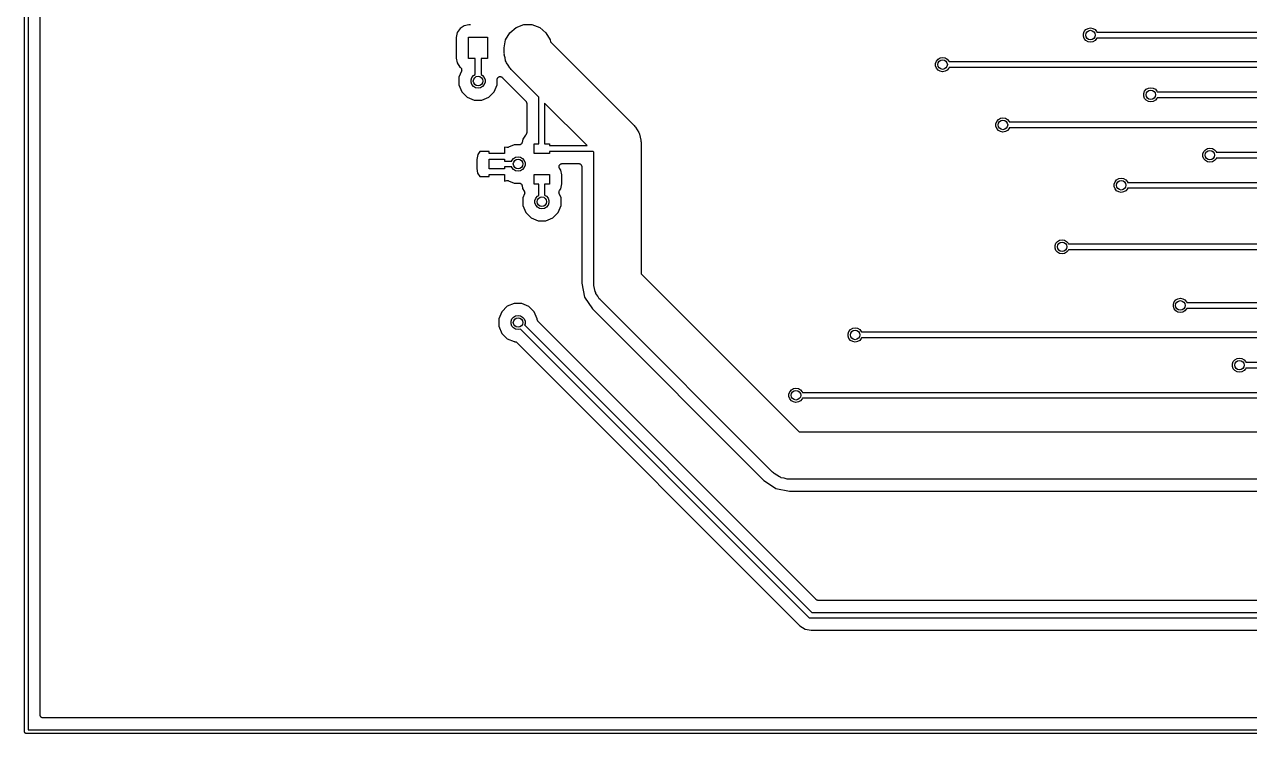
# Model space of a CAD drawing. Extents: x 70 to 225, y -126 to -70.
# Drawn here: x 70.1 to 121.9, y -126.5 to -96.5 of the extents above; entities that cross this region are included whole.
import ezdxf

# ---------------------------------------------------------------- set-up
doc = ezdxf.new("R2010")
doc.units = 0
doc.header["$MEASUREMENT"] = 0
doc.layers.add('BLACK', color=7, linetype='CONTINUOUS')

msp = doc.modelspace()

# ---------------------------------------------------------------- linework, layer by layer
at = {"layer": 'Black'}
for p, q in [((70.125, -126.4), (70.125, -69.8)), ((70.275, -69.875), (70.275, -126.325)), ((70.783, -125.69), (70.783, -87.0228)), ((88.5389, -96.6788), (88.4229, -96.8485)), ((88.7125, -96.5671), (88.5389, -96.6788)), ((88.9118, -96.5296), (88.7125, -96.5671)), ((88.9216, -96.5296), (88.9118, -96.5296)), ((88.9257, -96.5288), (88.9216, -96.5296)), ((88.9299, -96.5293), (88.9257, -96.5288)), ((88.9473, -96.525), (88.9299, -96.5293)), ((88.965, -96.5219), (88.9473, -96.525)), ((88.9687, -96.5198), (88.965, -96.5219)), ((88.9727, -96.5188), (88.9687, -96.5198)), ((88.9877, -96.5088), (88.9727, -96.5188)), ((90.6401, -96.8572), (90.9061, -96.634)), ((90.9061, -96.634), (91.2325, -96.5152)), ((91.2325, -96.5152), (91.5798, -96.5152)), ((91.5798, -96.5152), (91.9061, -96.634)), ((91.9061, -96.634), (92.1722, -96.8572)), ((114.895, -96.905), (114.931, -96.8068)), ((114.931, -96.8068), (114.998, -96.7266)), ((114.998, -96.7266), (115.088, -96.6743)), ((115.088, -96.6743), (115.191, -96.6562)), ((115.191, -96.6562), (115.294, -96.6743)), ((115.294, -96.6743), (115.385, -96.7266)), ((115.385, -96.7266), (115.452, -96.8068)), ((115.452, -96.8068), (115.461, -96.8323)), ((115.461, -96.8323), (154.971, -96.8323)), ((88.4229, -96.8485), (88.3796, -97.0627)), ((88.3796, -97.0627), (88.3796, -97.9382)), ((88.9, -97.95), (88.9, -97.05)), ((88.9, -97.05), (89.7, -97.05)), ((89.7, -97.05), (89.7, -97.95)), ((90.4061, -97.5), (90.4664, -97.158)), ((90.4664, -97.158), (90.6401, -96.8572)), ((92.1722, -96.8572), (92.3458, -97.158)), ((92.3458, -97.158), (92.3616, -97.2473)), ((92.3616, -97.2473), (95.8985, -100.784)), ((114.895, -97.0096), (114.895, -96.905)), ((114.931, -97.1079), (114.895, -97.0096)), ((114.998, -97.188), (114.931, -97.1079)), ((115.088, -97.2403), (114.998, -97.188)), ((115.191, -97.2585), (115.088, -97.2403)), ((115.294, -97.2403), (115.191, -97.2585)), ((115.385, -97.188), (115.294, -97.2403)), ((115.452, -97.1079), (115.385, -97.188)), ((115.461, -97.0823), (115.452, -97.1079)), ((154.971, -97.0823), (115.461, -97.0823)), ((90.4061, -97.7061), (90.4061, -97.5)), ((90.4137, -97.7494), (90.4061, -97.7061)), ((90.4099, -97.7933), (90.4137, -97.7494)), ((90.4437, -97.9195), (90.4099, -97.7933)), ((88.3796, -97.9382), (88.4171, -98.1375)), ((88.4171, -98.1375), (88.5288, -98.3111)), ((88.5288, -98.3111), (88.5533, -98.3278)), ((88.5533, -98.3278), (88.5677, -98.3419)), ((88.5677, -98.3419), (88.5825, -98.3555)), ((88.5825, -98.3555), (88.5834, -98.3572)), ((88.5834, -98.3572), (88.5848, -98.3587)), ((88.5848, -98.3587), (88.5935, -98.3768)), ((88.5935, -98.3768), (88.6028, -98.3946)), ((88.6028, -98.3946), (88.6031, -98.3966)), ((88.6031, -98.3966), (88.6039, -98.3984)), ((88.6039, -98.3984), (88.6059, -98.4184)), ((89.175, -97.95), (88.9, -97.95)), ((89.175, -98.6297), (89.175, -97.95)), ((89.7, -97.95), (89.425, -97.95)), ((89.425, -97.95), (89.425, -98.6297)), ((90.4664, -98.0481), (90.4437, -97.9195)), ((90.4884, -98.0862), (90.4664, -98.0481)), ((90.4998, -98.1287), (90.4884, -98.0862)), ((90.5747, -98.2358), (90.4998, -98.1287)), ((90.6401, -98.3489), (90.5747, -98.2358)), ((90.6738, -98.3772), (90.6401, -98.3489)), ((90.699, -98.4132), (90.6738, -98.3772)), ((108.645, -98.155), (108.681, -98.0568)), ((108.645, -98.2596), (108.645, -98.155)), ((108.681, -98.3579), (108.645, -98.2596)), ((108.681, -98.0568), (108.748, -97.9766)), ((108.748, -98.438), (108.681, -98.3579)), ((108.748, -97.9766), (108.838, -97.9243)), ((108.838, -97.9243), (108.941, -97.9062)), ((108.941, -97.9062), (109.044, -97.9243)), ((109.044, -97.9243), (109.135, -97.9766)), ((109.135, -97.9766), (109.202, -98.0568)), ((109.202, -98.3579), (109.135, -98.438)), ((109.202, -98.0568), (109.211, -98.0823)), ((109.211, -98.3323), (109.202, -98.3579)), ((109.211, -98.0823), (171.221, -98.0823)), ((171.221, -98.3323), (109.211, -98.3323)), ((88.4921, -98.7386), (88.4919, -99.06)), ((88.5989, -98.4814), (88.4921, -98.7386)), ((88.6033, -98.4618), (88.5989, -98.4814)), ((88.6083, -98.4423), (88.6033, -98.4618)), ((88.6059, -98.4184), (88.6085, -98.4383)), ((88.6085, -98.4383), (88.6081, -98.4403)), ((88.6081, -98.4403), (88.6083, -98.4423)), ((89.0034, -98.8477), (89.0392, -98.7494)), ((89.0034, -98.9523), (89.0034, -98.8477)), ((89.0392, -98.7494), (89.1064, -98.6693)), ((89.1064, -98.6693), (89.175, -98.6297)), ((89.425, -98.6297), (89.4936, -98.6693)), ((89.4936, -98.6693), (89.5608, -98.7494)), ((89.5608, -98.7494), (89.5966, -98.8477)), ((89.5966, -98.8477), (89.5966, -98.9523)), ((90.1079, -99.0614), (90.1081, -98.8398)), ((90.1081, -98.8398), (90.1093, -98.833)), ((90.1088, -98.826), (90.1131, -98.8114)), ((90.1093, -98.833), (90.1088, -98.826)), ((90.1131, -98.8114), (90.1157, -98.7963)), ((90.1157, -98.7963), (90.1192, -98.7903)), ((90.1192, -98.7903), (90.1212, -98.7837)), ((90.1212, -98.7837), (90.1302, -98.7714)), ((90.1302, -98.7714), (90.1378, -98.7582)), ((90.1378, -98.7582), (90.1431, -98.7537)), ((90.1431, -98.7537), (90.1472, -98.7481)), ((90.1472, -98.7481), (90.1599, -98.7396)), ((90.1599, -98.7396), (90.1716, -98.7298)), ((90.1716, -98.7298), (90.1781, -98.7275)), ((90.1781, -98.7275), (90.1839, -98.7236)), ((90.1839, -98.7236), (90.1987, -98.72)), ((90.1987, -98.72), (90.2131, -98.7148)), ((90.2131, -98.7148), (90.22, -98.7148)), ((90.22, -98.7148), (90.2267, -98.7131)), ((90.2267, -98.7131), (90.2419, -98.7148)), ((90.2419, -98.7148), (90.2572, -98.7148)), ((90.2572, -98.7148), (90.2637, -98.7172)), ((90.2637, -98.7172), (90.2706, -98.718)), ((90.2706, -98.718), (90.2843, -98.7247)), ((90.2843, -98.7247), (90.2986, -98.7299)), ((90.2986, -98.7299), (90.3039, -98.7344)), ((90.3039, -98.7344), (90.3101, -98.7375)), ((90.3101, -98.7375), (90.3207, -98.7485)), ((90.3207, -98.7485), (90.3324, -98.7583)), ((90.3324, -98.7583), (90.3359, -98.7643)), ((90.3359, -98.7643), (90.3406, -98.7693)), ((90.3406, -98.7693), (90.3486, -98.7813)), ((90.3486, -98.7813), (91.3212, -99.7538)), ((91.8663, -99.5806), (90.699, -98.4132)), ((108.838, -98.4903), (108.748, -98.438)), ((108.941, -98.5085), (108.838, -98.4903)), ((109.044, -98.4903), (108.941, -98.5085)), ((109.135, -98.438), (109.044, -98.4903)), ((88.4919, -99.06), (88.6146, -99.3571)), ((88.6146, -99.3571), (88.8417, -99.5846)), ((89.0392, -99.0506), (89.0034, -98.9523)), ((89.1064, -99.1307), (89.0392, -99.0506)), ((89.197, -99.183), (89.1064, -99.1307)), ((89.3, -99.2011), (89.197, -99.183)), ((89.403, -99.183), (89.3, -99.2011)), ((89.4936, -99.1307), (89.403, -99.183)), ((89.5608, -99.0506), (89.4936, -99.1307)), ((89.5966, -98.9523), (89.5608, -99.0506)), ((89.7571, -99.5854), (89.9846, -99.3583)), ((89.9846, -99.3583), (90.1079, -99.0614)), ((117.445, -99.43), (117.481, -99.3318)), ((117.445, -99.5346), (117.445, -99.43)), ((117.481, -99.3318), (117.548, -99.2516)), ((117.548, -99.2516), (117.638, -99.1993)), ((117.638, -99.1993), (117.741, -99.1812)), ((117.741, -99.1812), (117.844, -99.1993)), ((117.844, -99.1993), (117.935, -99.2516)), ((117.935, -99.2516), (118.002, -99.3318)), ((118.002, -99.3318), (118.011, -99.3573)), ((118.011, -99.3573), (157.471, -99.3573)), ((88.8417, -99.5846), (89.1386, -99.7079)), ((89.1386, -99.7079), (89.46, -99.7081)), ((89.46, -99.7081), (89.7571, -99.5854)), ((91.3212, -99.7538), (91.3244, -99.7584)), ((91.3244, -99.7584), (91.3286, -99.762)), ((91.3286, -99.762), (91.3369, -99.7763)), ((91.3369, -99.7763), (91.3465, -99.7899)), ((91.3465, -99.7899), (91.3479, -99.7953)), ((91.3479, -99.7953), (91.3507, -99.8002)), ((91.3507, -99.8002), (91.3536, -99.8165)), ((91.3536, -99.8165), (91.3579, -99.8325)), ((91.3579, -99.8325), (91.3574, -99.8381)), ((91.3574, -99.8381), (91.3584, -99.8436)), ((91.3584, -99.8436), (91.3584, -101.083)), ((91.8663, -101.557), (91.8663, -99.5806)), ((93.9181, -101.632), (92.1163, -99.8306)), ((92.1163, -99.8306), (92.1163, -101.557)), ((117.481, -99.6329), (117.445, -99.5346)), ((117.548, -99.713), (117.481, -99.6329)), ((117.638, -99.7653), (117.548, -99.713)), ((117.741, -99.7835), (117.638, -99.7653)), ((117.844, -99.7653), (117.741, -99.7835)), ((117.935, -99.713), (117.844, -99.7653)), ((118.002, -99.6329), (117.935, -99.713)), ((118.011, -99.6073), (118.002, -99.6329)), ((157.471, -99.6073), (118.011, -99.6073)), ((111.388, -100.474), (111.491, -100.456)), ((111.491, -100.456), (111.594, -100.474)), ((95.8985, -100.784), (95.9237, -100.82)), ((95.9237, -100.82), (95.9574, -100.849)), ((95.9574, -100.849), (96.0227, -100.962)), ((96.0227, -100.962), (96.0977, -101.069)), ((111.195, -100.705), (111.231, -100.607)), ((111.195, -100.81), (111.195, -100.705)), ((111.231, -100.908), (111.195, -100.81)), ((111.231, -100.607), (111.298, -100.527)), ((111.298, -100.988), (111.231, -100.908)), ((111.298, -100.527), (111.388, -100.474)), ((111.388, -101.04), (111.298, -100.988)), ((111.594, -100.474), (111.685, -100.527)), ((111.685, -100.988), (111.594, -101.04)), ((111.685, -100.527), (111.752, -100.607)), ((111.752, -100.908), (111.685, -100.988)), ((111.752, -100.607), (111.761, -100.632)), ((111.761, -100.882), (111.752, -100.908)), ((111.761, -100.632), (173.721, -100.632)), ((173.721, -100.882), (111.761, -100.882)), ((91.1606, -101.498), (91.1531, -101.517)), ((91.1893, -101.356), (91.1606, -101.498)), ((91.308, -101.182), (91.1893, -101.356)), ((91.3141, -101.177), (91.308, -101.182)), ((91.3286, -101.164), (91.3141, -101.177)), ((91.3302, -101.162), (91.3286, -101.164)), ((91.3325, -101.16), (91.3302, -101.162)), ((91.3412, -101.143), (91.3325, -101.16)), ((91.3507, -101.126), (91.3412, -101.143)), ((91.3512, -101.123), (91.3507, -101.126)), ((91.3526, -101.12), (91.3512, -101.123)), ((91.355, -101.101), (91.3526, -101.12)), ((91.3584, -101.083), (91.355, -101.101)), ((96.0977, -101.069), (96.109, -101.111)), ((96.109, -101.111), (96.131, -101.149)), ((96.131, -101.149), (96.1537, -101.278)), ((96.1537, -101.278), (96.1875, -101.404)), ((96.1875, -101.404), (96.1837, -101.448)), ((96.1837, -101.448), (96.1913, -101.491)), ((96.1913, -101.491), (96.1913, -107.043)), ((111.491, -101.058), (111.388, -101.04)), ((111.594, -101.04), (111.491, -101.058)), ((89.2893, -102.006), (89.2459, -102.22)), ((89.3737, -101.882), (89.2893, -102.006)), ((89.7664, -101.882), (89.3737, -101.882)), ((89.7664, -101.957), (89.7664, -101.882)), ((90.4163, -101.957), (89.7664, -101.957)), ((90.5103, -101.708), (90.4163, -101.689)), ((90.4163, -101.689), (90.4163, -101.957)), ((90.5257, -101.709), (90.5103, -101.708)), ((90.5409, -101.711), (90.5257, -101.709)), ((90.5476, -101.709), (90.5409, -101.711)), ((90.5544, -101.71), (90.5476, -101.709)), ((90.569, -101.705), (90.5544, -101.71)), ((90.584, -101.701), (90.569, -101.705)), ((90.8313, -101.599), (90.584, -101.701)), ((91.036, -101.599), (90.8313, -101.599)), ((91.0562, -101.596), (91.036, -101.599)), ((91.0765, -101.593), (91.0562, -101.596)), ((91.0779, -101.592), (91.0765, -101.593)), ((91.0794, -101.592), (91.0779, -101.592)), ((91.0973, -101.581), (91.0794, -101.592)), ((91.1153, -101.572), (91.0973, -101.581)), ((91.1163, -101.571), (91.1153, -101.572)), ((91.1177, -101.57), (91.1163, -101.571)), ((91.1309, -101.554), (91.1177, -101.57)), ((91.1445, -101.539), (91.1309, -101.554)), ((91.145, -101.537), (91.1445, -101.539)), ((91.146, -101.536), (91.145, -101.537)), ((91.1531, -101.517), (91.146, -101.536)), ((91.6663, -101.957), (91.6663, -101.557)), ((91.6663, -101.557), (91.8663, -101.557)), ((92.3163, -101.957), (91.6663, -101.957)), ((92.1163, -101.557), (92.3163, -101.557)), ((92.3163, -101.557), (92.3163, -101.632)), ((92.3163, -101.632), (93.9181, -101.632)), ((94.1681, -101.882), (92.3163, -101.882)), ((92.3163, -101.882), (92.3163, -101.957)), ((94.1913, -101.906), (94.1681, -101.882)), ((94.1913, -107.457), (94.1913, -101.906)), ((119.945, -101.98), (119.981, -101.882)), ((119.945, -102.085), (119.945, -101.98)), ((119.981, -101.882), (120.048, -101.802)), ((120.048, -101.802), (120.138, -101.749)), ((120.138, -101.749), (120.241, -101.731)), ((120.241, -101.731), (120.344, -101.749)), ((120.344, -101.749), (120.435, -101.802)), ((120.435, -101.802), (120.502, -101.882)), ((120.502, -101.882), (120.511, -101.907)), ((120.511, -101.907), (159.971, -101.907)), ((89.2459, -102.22), (89.2459, -102.595)), ((89.7664, -102.607), (89.7664, -102.207)), ((89.7664, -102.207), (90.4163, -102.207)), ((90.4163, -102.207), (90.4163, -102.282)), ((90.4163, -102.282), (90.7212, -102.282)), ((90.7212, -102.532), (90.4163, -102.532)), ((90.4163, -102.532), (90.4163, -102.607)), ((90.7212, -102.282), (90.7305, -102.257)), ((90.7305, -102.558), (90.7212, -102.532)), ((90.7305, -102.257), (90.7978, -102.177)), ((90.7978, -102.177), (90.8884, -102.124)), ((90.8884, -102.124), (90.9913, -102.106)), ((90.9913, -102.106), (91.0943, -102.124)), ((91.0943, -102.124), (91.1849, -102.177)), ((91.1849, -102.177), (91.2522, -102.257)), ((91.2522, -102.257), (91.2879, -102.355)), ((91.2879, -102.46), (91.2522, -102.558)), ((91.2879, -102.355), (91.2879, -102.46)), ((92.7262, -102.501), (92.7271, -102.498)), ((92.7271, -102.52), (92.7262, -102.501)), ((92.7271, -102.495), (92.7336, -102.477)), ((92.7271, -102.498), (92.7271, -102.495)), ((92.7271, -102.539), (92.7271, -102.52)), ((92.7281, -102.542), (92.7271, -102.539)), ((92.7283, -102.545), (92.7281, -102.542)), ((92.7336, -102.477), (92.7392, -102.459)), ((92.7392, -102.459), (92.7411, -102.457)), ((92.7411, -102.457), (92.7422, -102.454)), ((92.7422, -102.454), (92.7544, -102.439)), ((92.7544, -102.439), (92.7659, -102.424)), ((92.7659, -102.424), (92.7685, -102.422)), ((92.7685, -102.422), (92.7705, -102.42)), ((92.7705, -102.42), (92.787, -102.411)), ((92.787, -102.411), (92.803, -102.4)), ((92.803, -102.4), (92.806, -102.4)), ((92.806, -102.4), (92.8087, -102.398)), ((92.8087, -102.398), (92.8275, -102.395)), ((92.8275, -102.395), (92.846, -102.39)), ((92.846, -102.39), (92.8491, -102.391)), ((92.8491, -102.391), (92.8521, -102.39)), ((92.8521, -102.39), (93.5563, -102.39)), ((93.5563, -102.39), (93.5673, -102.392)), ((93.5673, -102.392), (93.5784, -102.392)), ((93.5784, -102.392), (93.5888, -102.396)), ((93.5888, -102.396), (93.5998, -102.398)), ((93.5998, -102.398), (93.6094, -102.404)), ((93.6094, -102.404), (93.6198, -102.407)), ((93.6198, -102.407), (93.6284, -102.414)), ((93.6284, -102.414), (93.638, -102.42)), ((93.638, -102.42), (93.6451, -102.429)), ((93.6451, -102.429), (93.6536, -102.436)), ((93.6536, -102.436), (93.6592, -102.445)), ((93.6592, -102.445), (93.6663, -102.454)), ((93.6663, -102.454), (93.6701, -102.464)), ((93.6701, -102.464), (93.6757, -102.474)), ((93.6757, -102.474), (93.6776, -102.485)), ((93.6776, -102.485), (93.6814, -102.495)), ((93.6814, -102.495), (93.6814, -102.506)), ((93.6814, -102.506), (93.6833, -102.517)), ((93.6833, -102.517), (93.6833, -107.445)), ((119.981, -102.183), (119.945, -102.085)), ((120.048, -102.263), (119.981, -102.183)), ((120.138, -102.315), (120.048, -102.263)), ((120.241, -102.333), (120.138, -102.315)), ((120.344, -102.315), (120.241, -102.333)), ((120.435, -102.263), (120.344, -102.315)), ((120.502, -102.183), (120.435, -102.263)), ((120.511, -102.157), (120.502, -102.183)), ((159.971, -102.157), (120.511, -102.157)), ((89.2459, -102.595), (89.2834, -102.795)), ((89.2834, -102.795), (89.3719, -102.932)), ((89.3719, -102.932), (89.7664, -102.932)), ((90.4163, -102.607), (89.7664, -102.607)), ((89.7664, -102.932), (89.7664, -102.857)), ((89.7664, -102.857), (90.4163, -102.857)), ((90.4163, -102.857), (90.4163, -103.126)), ((90.7978, -102.638), (90.7305, -102.558)), ((90.8884, -102.69), (90.7978, -102.638)), ((90.9913, -102.708), (90.8884, -102.69)), ((91.0943, -102.69), (90.9913, -102.708)), ((91.1849, -102.638), (91.0943, -102.69)), ((91.2522, -102.558), (91.1849, -102.638)), ((91.6663, -103.257), (91.6663, -102.857)), ((91.6663, -102.857), (92.3163, -102.857)), ((92.3163, -102.857), (92.3163, -103.257)), ((92.7357, -102.563), (92.7283, -102.545)), ((92.7422, -102.581), (92.7357, -102.563)), ((92.7442, -102.583), (92.7422, -102.581)), ((92.7454, -102.586), (92.7442, -102.583)), ((92.7993, -102.67), (92.7454, -102.586)), ((92.8368, -102.869), (92.7993, -102.67)), ((92.8368, -103.245), (92.8368, -102.869)), ((116.298, -103.077), (116.388, -103.024)), ((116.388, -103.024), (116.491, -103.006)), ((116.491, -103.006), (116.594, -103.024)), ((116.594, -103.024), (116.685, -103.077)), ((90.4163, -103.126), (90.5152, -103.107)), ((90.5152, -103.107), (90.5298, -103.107)), ((90.5298, -103.107), (90.5443, -103.105)), ((90.5443, -103.105), (90.5517, -103.107)), ((90.5517, -103.107), (90.5593, -103.106)), ((90.5593, -103.106), (90.5731, -103.111)), ((90.5731, -103.111), (90.5874, -103.114)), ((90.5874, -103.114), (90.8299, -103.215)), ((90.8299, -103.215), (91.035, -103.215)), ((91.035, -103.215), (91.056, -103.219)), ((91.056, -103.219), (91.077, -103.223)), ((91.077, -103.223), (91.0777, -103.223)), ((91.0777, -103.223), (91.0785, -103.223)), ((91.0785, -103.223), (91.0969, -103.234)), ((91.0969, -103.234), (91.1154, -103.244)), ((91.1154, -103.244), (91.1159, -103.245)), ((91.1159, -103.245), (91.1166, -103.245)), ((91.1166, -103.245), (91.1303, -103.261)), ((91.1303, -103.261), (91.1442, -103.278)), ((91.1442, -103.278), (91.1444, -103.278)), ((91.1444, -103.278), (91.145, -103.279)), ((91.145, -103.279), (91.1522, -103.299)), ((91.1522, -103.299), (91.1597, -103.319)), ((91.1597, -103.319), (91.1834, -103.445)), ((91.1834, -103.445), (91.2521, -103.552)), ((91.2521, -103.552), (91.2586, -103.567)), ((91.2586, -103.567), (91.2664, -103.582)), ((91.8663, -103.257), (91.6663, -103.257)), ((91.8663, -103.735), (91.8663, -103.257)), ((92.3163, -103.257), (92.1163, -103.257)), ((92.1163, -103.257), (92.1163, -103.725)), ((92.7236, -103.591), (92.725, -103.573)), ((92.725, -103.573), (92.7265, -103.569)), ((92.7265, -103.569), (92.727, -103.566)), ((92.727, -103.566), (92.7355, -103.549)), ((92.7355, -103.549), (92.7432, -103.532)), ((92.7432, -103.532), (92.7934, -103.459)), ((92.7934, -103.459), (92.8368, -103.245)), ((116.195, -103.255), (116.231, -103.157)), ((116.195, -103.36), (116.195, -103.255)), ((116.231, -103.458), (116.195, -103.36)), ((116.231, -103.157), (116.298, -103.077)), ((116.298, -103.538), (116.231, -103.458)), ((116.388, -103.59), (116.298, -103.538)), ((116.685, -103.538), (116.594, -103.59)), ((116.685, -103.077), (116.752, -103.157)), ((116.752, -103.458), (116.685, -103.538)), ((116.752, -103.157), (116.761, -103.182)), ((116.761, -103.432), (116.752, -103.458)), ((116.761, -103.182), (174.971, -103.182)), ((174.971, -103.432), (116.761, -103.432)), ((91.1921, -103.839), (91.1919, -104.16)), ((91.2626, -103.669), (91.1921, -103.839)), ((91.2663, -103.652), (91.2626, -103.669)), ((91.2713, -103.636), (91.2663, -103.652)), ((91.2664, -103.582), (91.2671, -103.587)), ((91.2671, -103.587), (91.2692, -103.592)), ((91.2692, -103.592), (91.27, -103.609)), ((91.27, -103.609), (91.2722, -103.626)), ((91.2722, -103.626), (91.271, -103.631)), ((91.271, -103.631), (91.2713, -103.636)), ((91.7034, -103.948), (91.7392, -103.849)), ((91.7034, -104.052), (91.7034, -103.948)), ((91.7392, -104.151), (91.7034, -104.052)), ((91.7392, -103.849), (91.8064, -103.769)), ((91.8064, -103.769), (91.8663, -103.735)), ((92.1163, -103.725), (92.1936, -103.769)), ((92.1936, -103.769), (92.2608, -103.849)), ((92.2608, -103.849), (92.2966, -103.948)), ((92.2966, -104.052), (92.2608, -104.151)), ((92.2966, -103.948), (92.2966, -104.052)), ((92.7212, -103.609), (92.7236, -103.591)), ((92.7219, -103.613), (92.7212, -103.609)), ((92.7217, -103.616), (92.7219, -103.613)), ((92.7267, -103.634), (92.7217, -103.616)), ((92.7307, -103.652), (92.7267, -103.634)), ((92.8081, -103.84), (92.7307, -103.652)), ((92.8079, -104.161), (92.8081, -103.84)), ((116.491, -103.608), (116.388, -103.59)), ((116.594, -103.59), (116.491, -103.608)), ((91.1919, -104.16), (91.3146, -104.457)), ((91.3146, -104.457), (91.5417, -104.685)), ((91.8064, -104.231), (91.7392, -104.151)), ((91.897, -104.283), (91.8064, -104.231)), ((92, -104.301), (91.897, -104.283)), ((92.103, -104.283), (92, -104.301)), ((92.1936, -104.231), (92.103, -104.283)), ((92.2608, -104.151), (92.1936, -104.231)), ((92.4571, -104.685), (92.6846, -104.458)), ((92.6846, -104.458), (92.8079, -104.161)), ((91.5417, -104.685), (91.8386, -104.808)), ((91.8386, -104.808), (92.16, -104.808)), ((92.16, -104.808), (92.4571, -104.685)), ((113.798, -105.677), (113.888, -105.624)), ((113.888, -105.624), (113.991, -105.606)), ((113.991, -105.606), (114.094, -105.624)), ((114.094, -105.624), (114.185, -105.677)), ((113.695, -105.855), (113.731, -105.757)), ((113.695, -105.96), (113.695, -105.855)), ((113.731, -106.058), (113.695, -105.96)), ((113.731, -105.757), (113.798, -105.677)), ((113.798, -106.138), (113.731, -106.058)), ((113.888, -106.19), (113.798, -106.138)), ((114.185, -106.138), (114.094, -106.19)), ((114.185, -105.677), (114.252, -105.757)), ((114.252, -106.058), (114.185, -106.138)), ((114.252, -105.757), (114.261, -105.782)), ((114.261, -106.032), (114.252, -106.058)), ((114.261, -105.782), (172.471, -105.782)), ((172.471, -106.032), (114.261, -106.032)), ((113.991, -106.208), (113.888, -106.19)), ((114.094, -106.19), (113.991, -106.208)), ((96.1913, -107.043), (102.876, -113.727)), ((93.6833, -107.445), (93.8004, -108.033)), ((94.199, -107.501), (94.1913, -107.457)), ((94.1952, -107.544), (94.199, -107.501)), ((94.229, -107.671), (94.1952, -107.544)), ((94.2517, -107.799), (94.229, -107.671)), ((93.8004, -108.033), (94.1339, -108.532)), ((94.2737, -107.837), (94.2517, -107.799)), ((94.285, -107.88), (94.2737, -107.837)), ((94.36, -107.987), (94.285, -107.88)), ((94.4253, -108.1), (94.36, -107.987)), ((94.459, -108.128), (94.4253, -108.1)), ((94.4842, -108.164), (94.459, -108.128)), ((101.754, -115.434), (94.4842, -108.164)), ((118.695, -108.33), (118.731, -108.232)), ((118.731, -108.232), (118.798, -108.152)), ((118.798, -108.152), (118.888, -108.099)), ((118.888, -108.099), (118.991, -108.081)), ((118.991, -108.081), (119.094, -108.099)), ((119.094, -108.099), (119.185, -108.152)), ((119.185, -108.152), (119.252, -108.232)), ((119.252, -108.232), (119.261, -108.257)), ((90.3068, -108.649), (90.1835, -108.946)), ((90.5343, -108.422), (90.3068, -108.649)), ((90.8313, -108.299), (90.5343, -108.422)), ((91.1528, -108.299), (90.8313, -108.299)), ((91.4496, -108.423), (91.1528, -108.299)), ((91.6767, -108.65), (91.4496, -108.423)), ((91.7995, -108.947), (91.6767, -108.65)), ((94.1339, -108.532), (101.386, -115.785)), ((118.695, -108.435), (118.695, -108.33)), ((118.731, -108.533), (118.695, -108.435)), ((118.798, -108.613), (118.731, -108.533)), ((118.888, -108.665), (118.798, -108.613)), ((118.991, -108.683), (118.888, -108.665)), ((119.094, -108.665), (118.991, -108.683)), ((119.185, -108.613), (119.094, -108.665)), ((119.252, -108.533), (119.185, -108.613)), ((119.261, -108.507), (119.252, -108.533)), ((119.261, -108.257), (169.971, -108.257)), ((169.971, -108.507), (119.261, -108.507)), ((90.1835, -108.946), (90.1832, -109.267)), ((90.1832, -109.267), (90.306, -109.564)), ((90.6948, -109.055), (90.7305, -108.957)), ((90.6948, -109.16), (90.6948, -109.055)), ((90.7305, -109.258), (90.6948, -109.16)), ((90.7305, -108.957), (90.7978, -108.877)), ((90.7978, -109.338), (90.7305, -109.258)), ((90.7978, -108.877), (90.8884, -108.824)), ((90.8884, -108.824), (90.9913, -108.806)), ((90.9913, -108.806), (91.0943, -108.824)), ((91.0943, -108.824), (91.1849, -108.877)), ((91.1849, -108.877), (91.2522, -108.957)), ((91.2522, -108.957), (91.2879, -109.055)), ((91.2879, -109.16), (91.2699, -109.209)), ((91.2699, -109.209), (103.418, -121.357)), ((91.2879, -109.055), (91.2879, -109.16)), ((91.7995, -108.968), (91.7995, -108.947)), ((91.8004, -108.973), (91.7995, -108.968)), ((91.8, -108.979), (91.8004, -108.973)), ((91.8042, -108.995), (91.8, -108.979)), ((91.8071, -109.011), (91.8042, -108.995)), ((91.8099, -109.016), (91.8071, -109.011)), ((91.8114, -109.021), (91.8099, -109.016)), ((91.8209, -109.035), (91.8114, -109.021)), ((91.8291, -109.049), (91.8209, -109.035)), ((91.8334, -109.053), (91.8291, -109.049)), ((91.8367, -109.057), (91.8334, -109.053)), ((103.591, -120.812), (91.8367, -109.057)), ((90.306, -109.564), (90.5331, -109.792)), ((90.5331, -109.792), (90.8299, -109.915)), ((90.8884, -109.39), (90.7978, -109.338)), ((90.9913, -109.408), (90.8884, -109.39)), ((91.0943, -109.39), (90.9913, -109.408)), ((91.0964, -109.389), (91.0943, -109.39)), ((103.278, -121.571), (91.0964, -109.389)), ((104.945, -109.58), (104.981, -109.482)), ((104.945, -109.685), (104.945, -109.58)), ((104.981, -109.783), (104.945, -109.685)), ((104.981, -109.482), (105.048, -109.402)), ((105.048, -109.863), (104.981, -109.783)), ((105.048, -109.402), (105.138, -109.349)), ((105.138, -109.349), (105.241, -109.331)), ((105.241, -109.331), (105.344, -109.349)), ((105.344, -109.349), (105.435, -109.402)), ((105.435, -109.402), (105.502, -109.482)), ((105.502, -109.783), (105.435, -109.863)), ((105.502, -109.482), (105.511, -109.507)), ((105.511, -109.757), (105.502, -109.783)), ((105.511, -109.507), (148.721, -109.507)), ((148.721, -109.757), (105.511, -109.757)), ((90.8299, -109.915), (90.8515, -109.915)), ((90.8515, -109.915), (90.857, -109.916)), ((90.857, -109.916), (90.8625, -109.916)), ((90.8625, -109.916), (90.8786, -109.92)), ((90.8786, -109.92), (90.895, -109.923)), ((90.895, -109.923), (90.8998, -109.926)), ((90.8998, -109.926), (90.9051, -109.927)), ((90.9051, -109.927), (90.9187, -109.937)), ((90.9187, -109.937), (90.9331, -109.945)), ((90.9331, -109.945), (90.9367, -109.949)), ((90.9367, -109.949), (90.9412, -109.952)), ((90.9412, -109.952), (102.91, -121.921)), ((105.138, -109.915), (105.048, -109.863)), ((105.241, -109.933), (105.138, -109.915)), ((105.344, -109.915), (105.241, -109.933)), ((105.435, -109.863), (105.344, -109.915)), ((121.195, -110.855), (121.231, -110.757)), ((121.231, -110.757), (121.298, -110.677)), ((121.298, -110.677), (121.388, -110.624)), ((121.388, -110.624), (121.491, -110.606)), ((121.491, -110.606), (121.594, -110.624)), ((121.594, -110.624), (121.685, -110.677)), ((121.685, -110.677), (121.752, -110.757)), ((121.752, -110.757), (121.761, -110.782)), ((121.761, -110.782), (167.471, -110.782)), ((121.195, -110.96), (121.195, -110.855)), ((121.231, -111.058), (121.195, -110.96)), ((121.298, -111.138), (121.231, -111.058)), ((121.388, -111.19), (121.298, -111.138)), ((121.491, -111.208), (121.388, -111.19)), ((121.594, -111.19), (121.491, -111.208)), ((121.685, -111.138), (121.594, -111.19)), ((121.752, -111.058), (121.685, -111.138)), ((121.761, -111.032), (121.752, -111.058)), ((167.471, -111.032), (121.761, -111.032)), ((102.445, -112.13), (102.481, -112.032)), ((102.445, -112.235), (102.445, -112.13)), ((102.481, -112.333), (102.445, -112.235)), ((102.481, -112.032), (102.548, -111.952)), ((102.548, -112.413), (102.481, -112.333)), ((102.548, -111.952), (102.638, -111.899)), ((102.638, -111.899), (102.741, -111.881)), ((102.741, -111.881), (102.844, -111.899)), ((102.844, -111.899), (102.935, -111.952)), ((102.935, -111.952), (103.002, -112.032)), ((103.002, -112.333), (102.935, -112.413)), ((103.002, -112.032), (103.011, -112.057)), ((103.011, -112.307), (103.002, -112.333)), ((103.011, -112.057), (151.221, -112.057)), ((151.221, -112.307), (103.011, -112.307)), ((102.638, -112.465), (102.548, -112.413)), ((102.741, -112.483), (102.638, -112.465)), ((102.844, -112.465), (102.741, -112.483)), ((102.935, -112.413), (102.844, -112.465)), ((102.876, -113.727), (203.226, -113.727)), ((101.79, -115.46), (101.754, -115.434)), ((101.819, -115.493), (101.79, -115.46)), ((101.386, -115.785), (101.793, -116.057)), ((101.932, -115.559), (101.819, -115.493)), ((102.039, -115.634), (101.932, -115.559)), ((102.081, -115.645), (102.039, -115.634)), ((102.119, -115.667), (102.081, -115.645)), ((102.248, -115.69), (102.119, -115.667)), ((102.374, -115.724), (102.248, -115.69)), ((102.418, -115.72), (102.374, -115.724)), ((102.461, -115.727), (102.418, -115.72)), ((203.226, -115.727), (102.461, -115.727)), ((101.793, -116.057), (101.885, -116.118)), ((101.885, -116.118), (102.474, -116.235)), ((102.474, -116.235), (203.214, -116.235)), ((103.596, -120.815), (103.591, -120.812)), ((103.6, -120.82), (103.596, -120.815)), ((103.614, -120.828), (103.6, -120.82)), ((103.627, -120.837), (103.614, -120.828)), ((103.633, -120.839), (103.627, -120.837)), ((103.638, -120.842), (103.633, -120.839)), ((103.654, -120.845), (103.638, -120.842)), ((103.67, -120.849), (103.654, -120.845)), ((103.676, -120.848), (103.67, -120.849)), ((103.681, -120.849), (103.676, -120.848)), ((202.117, -120.849), (103.681, -120.849)), ((103.282, -121.574), (103.278, -121.571)), ((103.286, -121.578), (103.282, -121.574)), ((103.3, -121.586), (103.286, -121.578)), ((103.314, -121.596), (103.3, -121.586)), ((103.319, -121.597), (103.314, -121.596)), ((103.324, -121.6), (103.319, -121.597)), ((103.34, -121.603), (103.324, -121.6)), ((103.355, -121.607), (103.34, -121.603)), ((103.361, -121.606), (103.355, -121.607)), ((103.366, -121.607), (103.361, -121.606)), ((214.091, -121.607), (103.366, -121.607)), ((103.418, -121.357), (214.04, -121.357)), ((102.91, -121.921), (103.125, -122.065)), ((103.125, -122.065), (103.379, -122.115)), ((103.379, -122.115), (214.079, -122.115)), ((70.7849, -125.701), (70.783, -125.69)), ((70.7849, -125.712), (70.7849, -125.701)), ((70.7887, -125.722), (70.7849, -125.712)), ((70.7907, -125.733), (70.7887, -125.722)), ((70.7962, -125.743), (70.7907, -125.733)), ((70.8, -125.753), (70.7962, -125.743)), ((70.8072, -125.762), (70.8, -125.753)), ((70.8127, -125.772), (70.8072, -125.762)), ((70.8212, -125.779), (70.8127, -125.772)), ((70.8284, -125.787), (70.8212, -125.779)), ((70.838, -125.793), (70.8284, -125.787)), ((70.8465, -125.8), (70.838, -125.793)), ((70.8569, -125.804), (70.8465, -125.8)), ((70.8666, -125.809), (70.8569, -125.804)), ((70.8775, -125.811), (70.8666, -125.809)), ((70.8879, -125.815), (70.8775, -125.811)), ((70.8991, -125.815), (70.8879, -125.815)), ((70.91, -125.817), (70.8991, -125.815)), ((224.49, -125.817), (70.91, -125.817)), ((70.275, -126.325), (225.125, -126.325)), ((70.1261, -126.406), (70.125, -126.4)), ((70.1261, -126.413), (70.1261, -126.406)), ((70.1284, -126.419), (70.1261, -126.413)), ((70.1295, -126.426), (70.1284, -126.419)), ((70.1328, -126.431), (70.1295, -126.426)), ((70.135, -126.438), (70.1328, -126.431)), ((70.1393, -126.443), (70.135, -126.438)), ((70.1425, -126.448), (70.1393, -126.443)), ((70.1476, -126.452), (70.1425, -126.448)), ((70.1518, -126.457), (70.1476, -126.452)), ((70.1575, -126.461), (70.1518, -126.457)), ((70.1625, -126.465), (70.1575, -126.461)), ((70.1687, -126.467), (70.1625, -126.465)), ((70.1743, -126.47), (70.1687, -126.467)), ((70.1808, -126.472), (70.1743, -126.47)), ((70.187, -126.474), (70.1808, -126.472)), ((70.1935, -126.474), (70.187, -126.474)), ((70.2, -126.475), (70.1935, -126.474)), ((225.2, -126.475), (70.2, -126.475))]:
    msp.add_line(p, q, dxfattribs=at)
for centre in [(115.191, -96.9573), (108.941, -98.2073), (89.3, -98.9), (117.741, -99.4823), (111.491, -100.757), (120.241, -102.032), (90.9913, -102.407), (116.491, -103.307), (92, -104), (113.991, -105.907), (118.991, -108.382), (90.9913, -109.107), (105.241, -109.632), (121.491, -110.907), (102.741, -112.182)]:
    msp.add_circle(centre, 0.2, dxfattribs=at)

doc.saveas('drawing.dxf')
